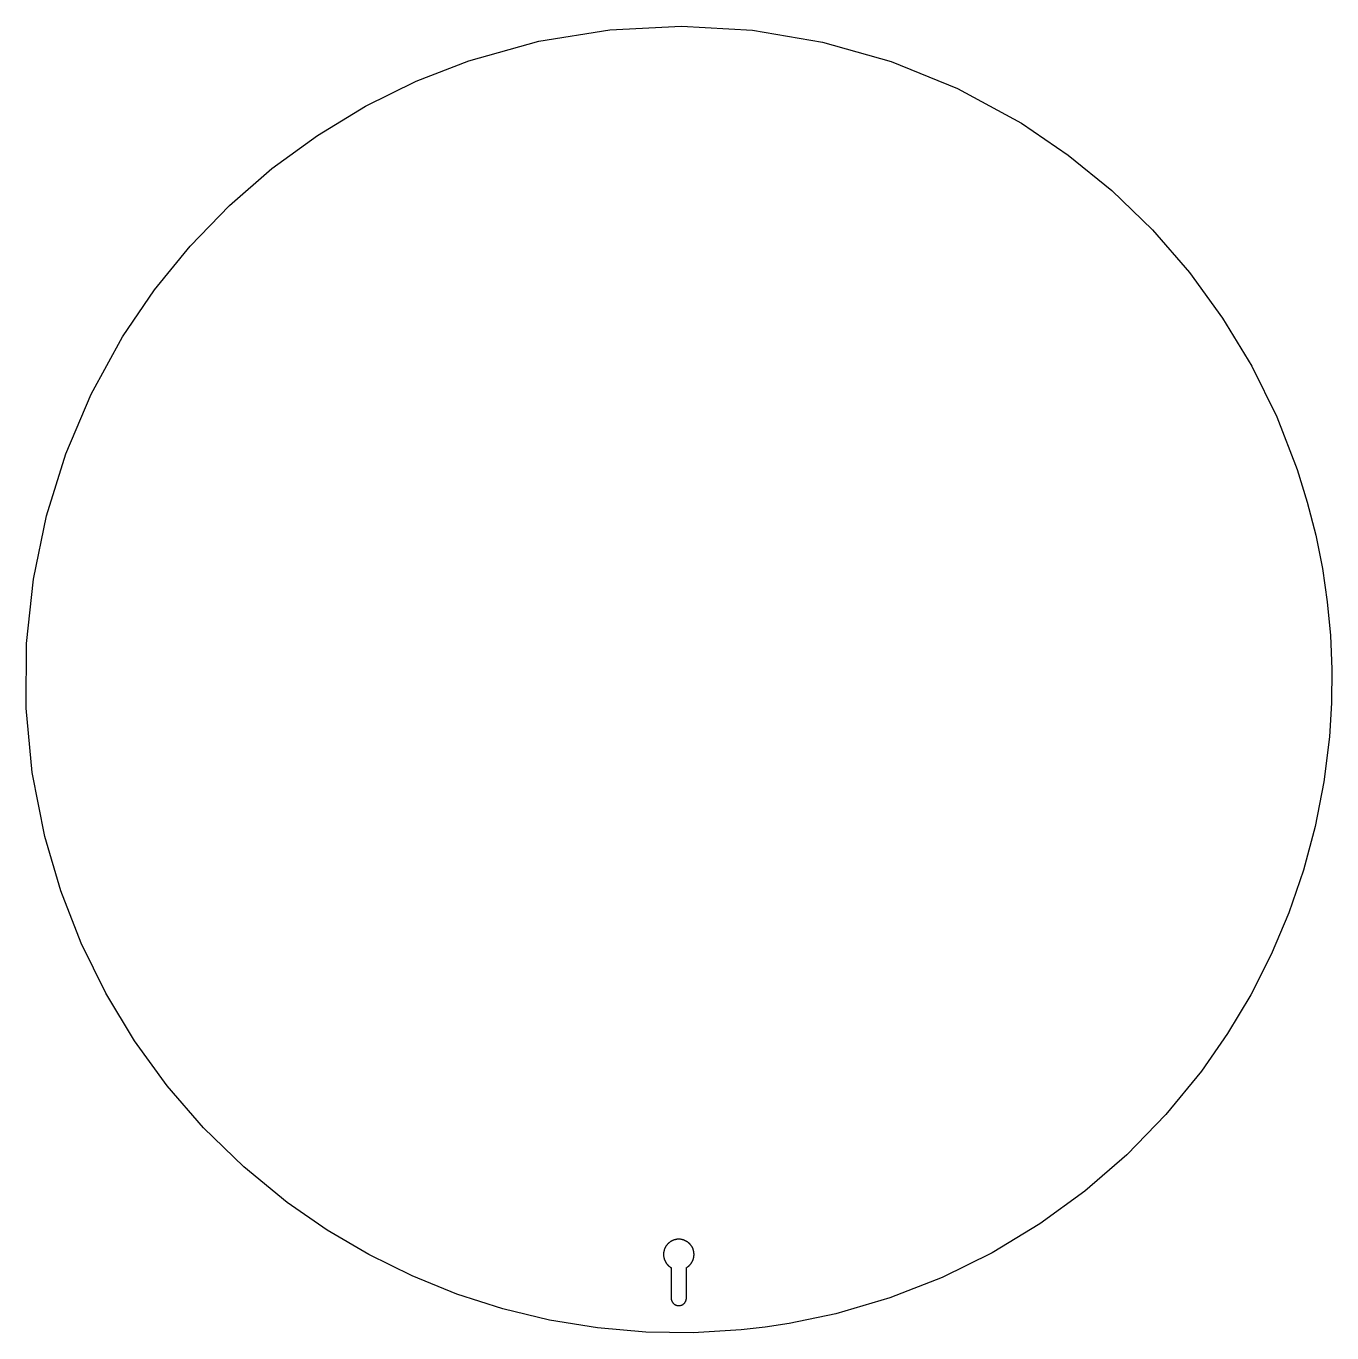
# Model space of a CAD drawing. Header units: millimetres. Extents: x 0 to 300, y 0 to 300.
import ezdxf

# ---------------------------------------------------------------- set-up
doc = ezdxf.new("R2010")
doc.units = ezdxf.units.MM
doc.layers.add('CUT', color=7, linetype='CONTINUOUS')

msp = doc.modelspace()

# ---------------------------------------------------------------- linework, layer by layer
at = {"layer": 'CUT'}
for points in [[(131.1876, 1.1452), (120.1871, 2.9453), (109.4443, 5.5316), (98.9214, 8.9051), (88.6372, 13.072), (78.7134, 17.9604), (69.1393, 23.5963), (59.9718, 29.929), (49.9814, 38.1058), (40.7474, 47.0898), (32.3918, 56.7385), (24.8769, 67.0773), (18.2762, 78.0147), (12.6229, 89.5009), (7.9339, 101.4853), (4.2666, 113.9381), (1.376, 128.6513), (0, 143.4557), (0.0977, 158.3004), (1.6644, 173.0679), (4.6587, 187.5967), (9.099, 201.7923), (14.9347, 215.5028), (22.1642, 228.6862), (29.4616, 239.4445), (37.6391, 249.5025), (46.6733, 258.8202), (56.4482, 267.2965), (66.9053, 274.9255), (77.977, 281.6233), (89.598, 287.3572), (101.6872, 292.0445), (117.7801, 296.514), (134.0437, 299.15), (150.4782, 300), (166.7856, 299.0501), (182.9096, 296.3215), (198.668, 291.8474), (213.9037, 285.6471), (228.5672, 277.7029), (239.3269, 270.4048), (249.3849, 262.2273), (258.6786, 253.2184), (267.1577, 243.4447), (274.7886, 232.9901), (281.4891, 221.9197), (287.2252, 210.3011), (291.9153, 198.2144), (294.2451, 190.6958), (296.1738, 183.1327), (297.7037, 175.5027), (298.8346, 167.823), (299.55, 160.109), (299.883, 152.38), (299.8004, 144.6163), (299.3166, 136.8459), (298.0234, 126.4834), (296.0398, 116.2328), (293.3541, 106.2194), (289.9972, 96.4283), (285.9585, 86.8859), (281.2549, 77.6261), (275.9198, 68.699), (269.9369, 60.0887), (261.7606, 50.099), (252.7766, 40.865), (243.1279, 32.5094), (232.7891, 24.9945), (221.8517, 18.3938), (210.3655, 12.7405), (198.3811, 8.0515), (185.9373, 4.3859), (175.2325, 2.1454), (169.7464, 1.3139), (164.2131, 0.6806), (153.1748, 0), (142.3206, 0.1489)], [(151.6431, 8), (151.6431, 14.9692), (151.6925, 14.9979), (151.7656, 15.043), (151.8376, 15.0899), (151.9085, 15.1385), (151.9781, 15.1888), (152.0465, 15.2408), (152.1135, 15.2945), (152.1793, 15.3498), (152.2436, 15.4067), (152.3065, 15.4651), (152.368, 15.5251), (152.428, 15.5866), (152.4865, 15.6495), (152.5434, 15.7139), (152.5987, 15.7796), (152.6524, 15.8467), (152.7044, 15.9151), (152.7547, 15.9847), (152.8033, 16.0555), (152.8501, 16.1275), (152.8952, 16.2006), (152.9385, 16.2749), (152.9799, 16.3501), (153.0194, 16.4264), (153.0571, 16.5036), (153.0929, 16.5817), (153.1267, 16.6606), (153.1586, 16.7404), (153.1886, 16.8209), (153.2165, 16.9021), (153.2424, 16.984), (153.2664, 17.0665), (153.2883, 17.1496), (153.3081, 17.2331), (153.3259, 17.3172), (153.3416, 17.4016), (153.3553, 17.4864), (153.3668, 17.5716), (153.3763, 17.6569), (153.3837, 17.7425), (153.3889, 17.8283), (153.3921, 17.9141), (153.3931, 18), (153.3921, 18.0859), (153.3889, 18.1717), (153.3837, 18.2575), (153.3763, 18.3431), (153.3668, 18.4284), (153.3553, 18.5136), (153.3416, 18.5984), (153.3259, 18.6828), (153.3081, 18.7669), (153.2883, 18.8504), (153.2664, 18.9335), (153.2424, 19.016), (153.2165, 19.0979), (153.1886, 19.1791), (153.1586, 19.2596), (153.1267, 19.3394), (153.0929, 19.4183), (153.0571, 19.4964), (153.0194, 19.5736), (152.9799, 19.6499), (152.9385, 19.7251), (152.8952, 19.7994), (152.8501, 19.8725), (152.8033, 19.9445), (152.7547, 20.0153), (152.7044, 20.0849), (152.6524, 20.1533), (152.5987, 20.2204), (152.5434, 20.2861), (152.4865, 20.3505), (152.428, 20.4134), (152.368, 20.4749), (152.3065, 20.5349), (152.2436, 20.5933), (152.1793, 20.6502), (152.1135, 20.7055), (152.0465, 20.7592), (151.9781, 20.8112), (151.9085, 20.8615), (151.8376, 20.9101), (151.7656, 20.957), (151.6925, 21.0021), (151.6183, 21.0453), (151.543, 21.0867), (151.4668, 21.1263), (151.3896, 21.164), (151.3115, 21.1997), (151.2325, 21.2336), (151.1528, 21.2655), (151.0723, 21.2954), (150.991, 21.3233), (150.9091, 21.3493), (150.8266, 21.3732), (150.7436, 21.3951), (150.66, 21.415), (150.576, 21.4327), (150.4915, 21.4485), (150.4067, 21.4621), (150.3216, 21.4737), (150.2362, 21.4831), (150.1506, 21.4905), (150.0649, 21.4958), (149.979, 21.4989), (149.8931, 21.5), (149.8073, 21.4989), (149.7214, 21.4958), (149.6357, 21.4905), (149.5501, 21.4831), (149.4647, 21.4737), (149.3796, 21.4621), (149.2948, 21.4485), (149.2103, 21.4327), (149.1263, 21.415), (149.0427, 21.3951), (148.9597, 21.3732), (148.8772, 21.3493), (148.7953, 21.3233), (148.714, 21.2954), (148.6335, 21.2655), (148.5538, 21.2336), (148.4748, 21.1997), (148.3967, 21.164), (148.3195, 21.1263), (148.2433, 21.0867), (148.168, 21.0453), (148.0938, 21.0021), (148.0207, 20.957), (147.9487, 20.9101), (147.8778, 20.8615), (147.8082, 20.8112), (147.7398, 20.7592), (147.6728, 20.7055), (147.607, 20.6502), (147.5427, 20.5933), (147.4798, 20.5349), (147.4183, 20.4749), (147.3583, 20.4134), (147.2998, 20.3505), (147.2429, 20.2861), (147.1876, 20.2204), (147.1339, 20.1533), (147.0819, 20.0849), (147.0316, 20.0153), (146.983, 19.9445), (146.9362, 19.8725), (146.8911, 19.7994), (146.8478, 19.7251), (146.8064, 19.6499), (146.7669, 19.5736), (146.7292, 19.4964), (146.6934, 19.4183), (146.6596, 19.3394), (146.6277, 19.2596), (146.5977, 19.1791), (146.5698, 19.0979), (146.5439, 19.016), (146.5199, 18.9335), (146.498, 18.8504), (146.4782, 18.7669), (146.4604, 18.6828), (146.4447, 18.5984), (146.431, 18.5136), (146.4195, 18.4284), (146.41, 18.3431), (146.4026, 18.2575), (146.3974, 18.1717), (146.3942, 18.0859), (146.3931, 18), (146.3942, 17.9141), (146.3974, 17.8283), (146.4026, 17.7425), (146.41, 17.6569), (146.4195, 17.5716), (146.431, 17.4864), (146.4447, 17.4016), (146.4604, 17.3172), (146.4782, 17.2331), (146.498, 17.1496), (146.5199, 17.0665), (146.5439, 16.984), (146.5698, 16.9021), (146.5977, 16.8209), (146.6277, 16.7404), (146.6596, 16.6606), (146.6934, 16.5817), (146.7292, 16.5036), (146.7669, 16.4264), (146.8064, 16.3501), (146.8478, 16.2749), (146.8911, 16.2006), (146.9362, 16.1275), (146.983, 16.0555), (147.0316, 15.9847), (147.0819, 15.9151), (147.1339, 15.8467), (147.1876, 15.7796), (147.2429, 15.7139), (147.2998, 15.6495), (147.3583, 15.5866), (147.4183, 15.5251), (147.4798, 15.4651), (147.5427, 15.4067), (147.607, 15.3498), (147.6728, 15.2945), (147.7398, 15.2408), (147.8082, 15.1888), (147.8778, 15.1385), (147.9487, 15.0899), (148.0207, 15.043), (148.0938, 14.9979), (148.1431, 14.9692), (148.1431, 8), (148.1453, 7.9141), (148.1516, 7.8285), (148.1621, 7.7432), (148.1768, 7.6586), (148.1956, 7.5748), (148.2185, 7.492), (148.2454, 7.4104), (148.2764, 7.3303), (148.3112, 7.2518), (148.3498, 7.1751), (148.3921, 7.1003), (148.4381, 7.0278), (148.4875, 6.9575), (148.5404, 6.8898), (148.5965, 6.8248), (148.6557, 6.7626), (148.7179, 6.7033), (148.783, 6.6472), (148.8507, 6.5944), (148.9209, 6.5449), (148.9935, 6.499), (149.0682, 6.4566), (149.1449, 6.418), (149.2235, 6.3832), (149.3036, 6.3523), (149.3852, 6.3254), (149.4679, 6.3024), (149.5517, 6.2836), (149.6364, 6.2689), (149.7216, 6.2584), (149.8073, 6.2521), (149.8931, 6.25), (149.979, 6.2521), (150.0647, 6.2584), (150.1499, 6.2689), (150.2346, 6.2836), (150.3184, 6.3024), (150.4011, 6.3254), (150.4827, 6.3523), (150.5628, 6.3832), (150.6414, 6.418), (150.7181, 6.4566), (150.7928, 6.499), (150.8654, 6.5449), (150.9356, 6.5944), (151.0033, 6.6472), (151.0684, 6.7033), (151.1306, 6.7626), (151.1898, 6.8248), (151.2459, 6.8898), (151.2988, 6.9575), (151.3482, 7.0278), (151.3942, 7.1003), (151.4365, 7.1751), (151.4751, 7.2518), (151.5099, 7.3303), (151.5409, 7.4104), (151.5678, 7.492), (151.5907, 7.5748), (151.6095, 7.6586), (151.6242, 7.7432), (151.6347, 7.8285), (151.641, 7.9141)]]:
    msp.add_lwpolyline(points, close=True, dxfattribs=at)

doc.saveas('drawing.dxf')
